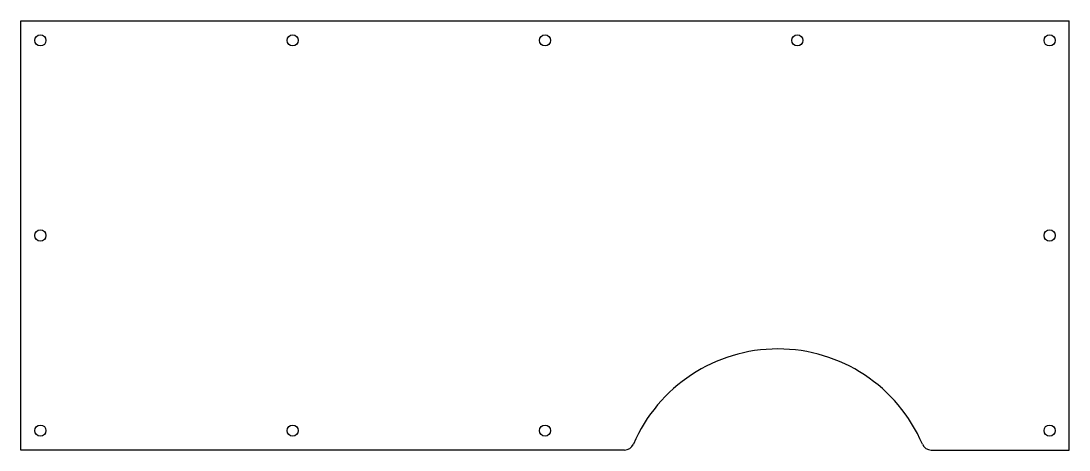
# Model space of a CAD drawing. Extents: x -270 to 270, y 29 to 250.
import ezdxf

# ---------------------------------------------------------------- set-up
doc = ezdxf.new("R2010")
doc.units = 0
doc.layers.add('VISIBLE', color=7, linetype='CONTINUOUS')

msp = doc.modelspace()

# ---------------------------------------------------------------- linework, layer by layer
at = {"layer": 'VISIBLE'}
for p, q in [((-270, 250), (270, 250)), ((-270, 28.89), (-270, 250)), ((270, 28.89), (270, 250)), ((40.96, 28.89), (-270, 28.89)), ((199.04, 28.89), (270, 28.89))]:
    msp.add_line(p, q, dxfattribs=at)
for centre in [(-260, 240), (-130, 240), (0, 240), (130, 240), (260, 240), (-260, 139.45), (260, 139.45), (-260, 38.89), (-130, 38.89), (0, 38.89), (260, 38.89)]:
    msp.add_circle(centre, 2.9, dxfattribs=at)
for centre, radius, start, end in [((120, 0), 81, 23.2086, 156.7914), ((40.96, 33.89), 5, 270, 336.7914), ((199.04, 33.89), 5, 203.2086, 270)]:
    msp.add_arc(centre, radius, start, end, dxfattribs=at)

doc.saveas('drawing.dxf')
